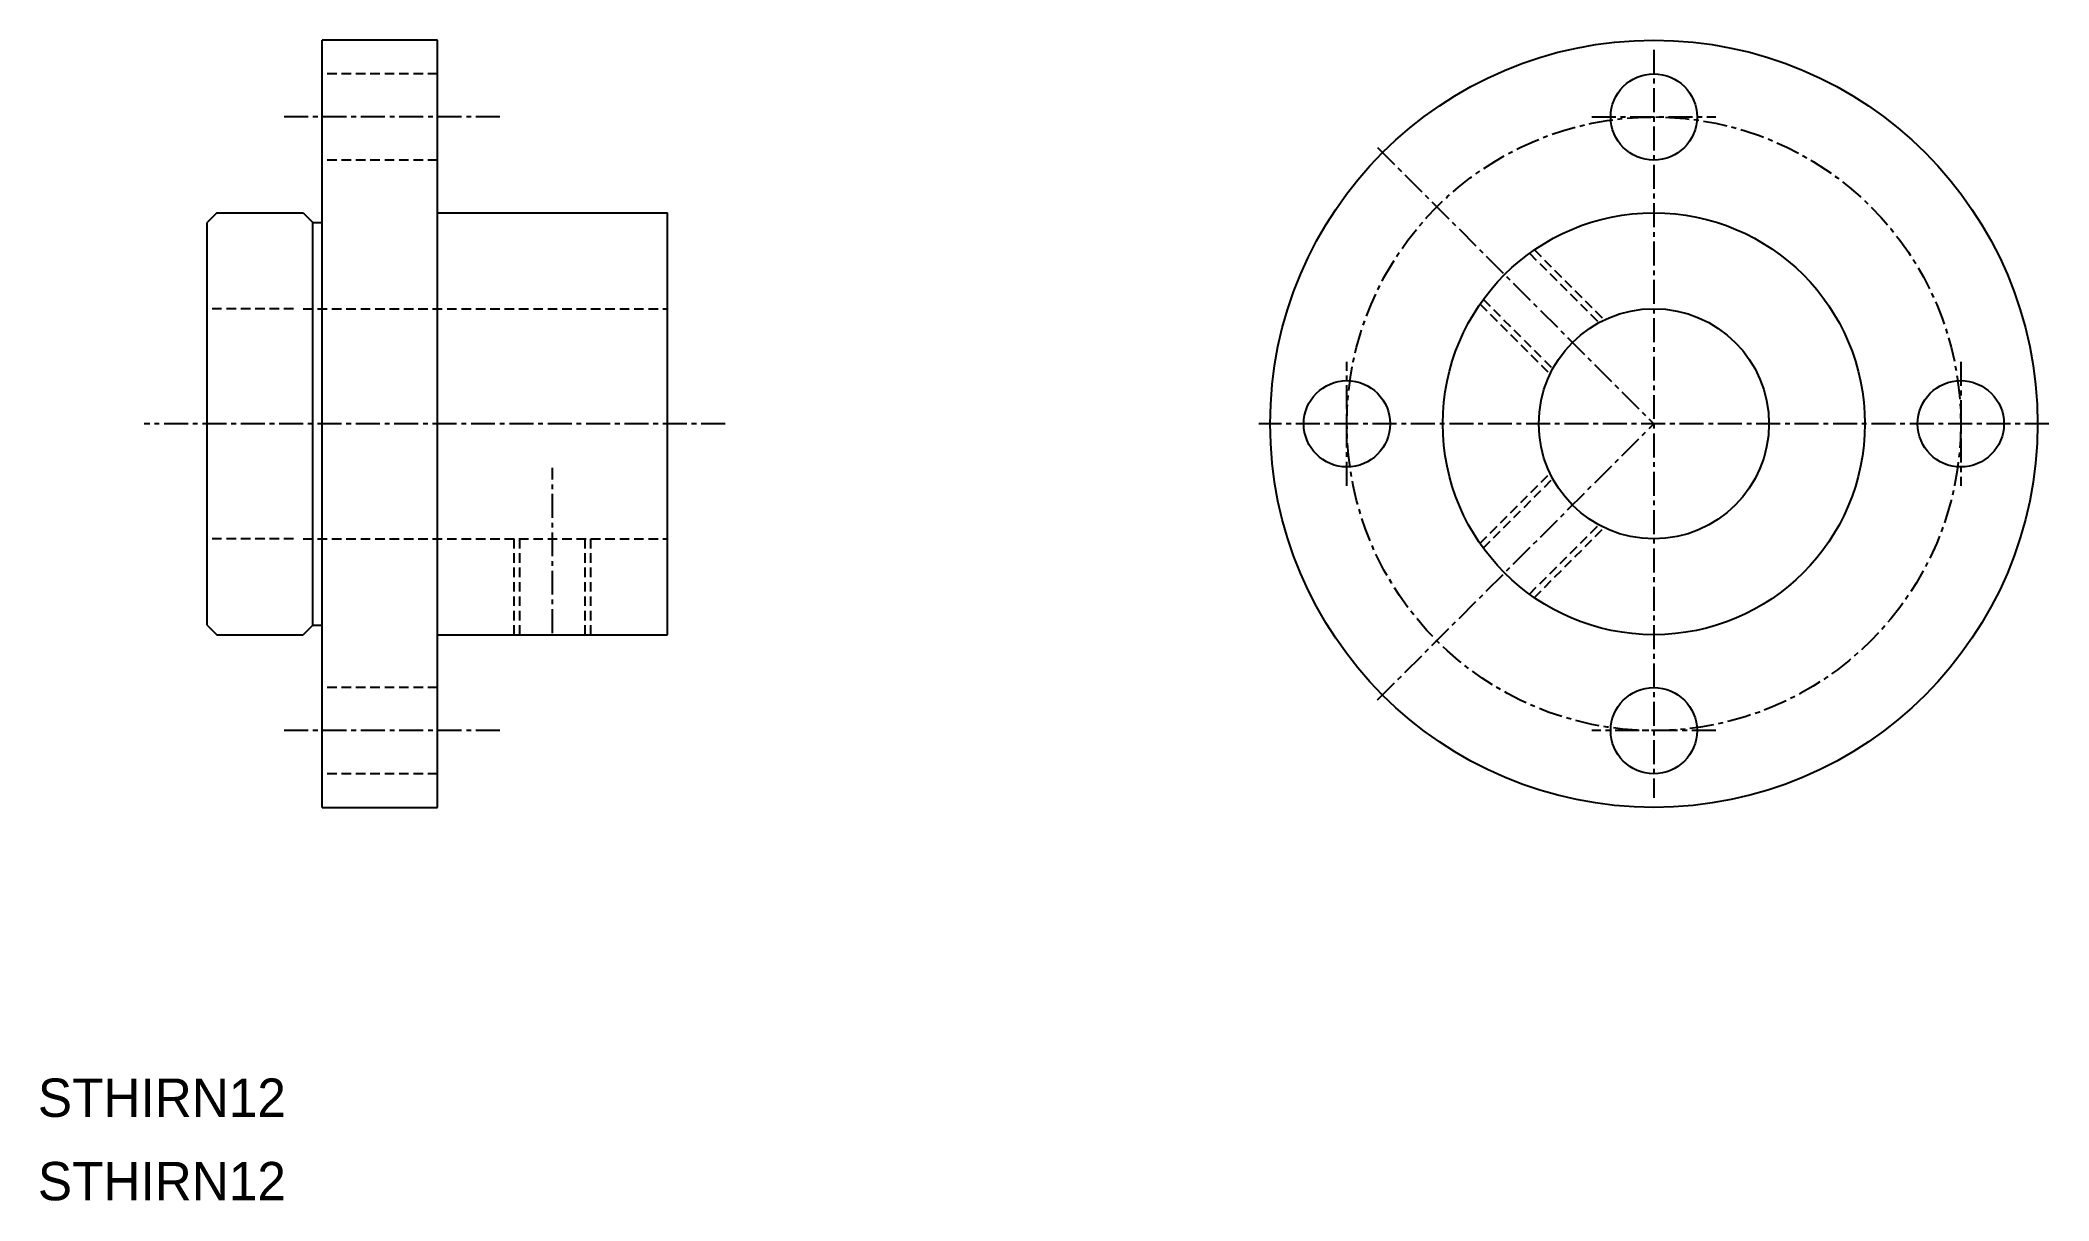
# Model space of a CAD drawing. Extents: x 10 to 115, y 10 to 70.
import ezdxf

# ---------------------------------------------------------------- set-up
doc = ezdxf.new("R2010")
doc.units = 0
doc.linetypes.add('CENTER', pattern=[2, 1.25, -0.25, 0.25, -0.25])
doc.linetypes.add('DASHED', pattern=[0.75, 0.5, -0.25])
doc.layers.get('0').update_dxf_attribs({"linetype": 'CONTINUOUS'})
doc.layers.add('CENTER', color=1, linetype='CENTER')

msp = doc.modelspace()

# ---------------------------------------------------------------- linework, layer by layer
at = {"color": 7, "linetype": 'CONTINUOUS'}
for p, q in [((24.83, 30.49), (24.83, 70.49)), ((30.83, 70.49), (24.83, 70.49)), ((30.83, 30.49), (30.83, 70.49)), ((19.33, 61.49), (18.83, 60.99)), ((18.83, 39.99), (18.83, 60.99)), ((19.33, 61.49), (23.83, 61.49)), ((23.83, 61.49), (24.33, 60.99)), ((24.33, 39.99), (24.33, 60.99)), ((24.33, 60.99), (24.83, 60.99)), ((30.83, 61.49), (42.83, 61.49)), ((42.83, 39.49), (42.83, 61.49)), ((18.83, 39.99), (19.33, 39.49)), ((24.33, 39.99), (23.83, 39.49)), ((24.33, 39.99), (24.83, 39.99)), ((19.33, 39.49), (23.83, 39.49)), ((30.83, 39.49), (42.83, 39.49)), ((24.83, 30.49), (30.83, 30.49))]:
    msp.add_line(p, q, dxfattribs=at)
at = {"color": 3, "linetype": 'DASHED'}
for p, q in [((30.83, 68.74), (24.83, 68.74)), ((30.83, 64.24), (24.83, 64.24)), ((87.76, 59.38), (91.37, 55.77)), ((88.01, 59.56), (91.65, 55.91)), ((85.18, 56.73), (88.83, 53.08)), ((85.35, 56.98), (88.97, 53.36)), ((23.33, 56.49), (18.83, 56.49)), ((23.83, 56.49), (42.83, 56.49)), ((85.18, 44.26), (88.83, 47.91)), ((85.35, 44.01), (88.97, 47.63)), ((87.76, 41.61), (91.37, 45.22)), ((88.01, 41.43), (91.65, 45.08)), ((23.33, 44.49), (18.83, 44.49)), ((23.83, 44.49), (42.83, 44.49)), ((34.83, 39.49), (34.83, 44.49)), ((35.13, 39.49), (35.13, 44.49)), ((38.53, 39.49), (38.53, 44.49)), ((38.83, 39.49), (38.83, 44.49)), ((30.83, 36.74), (24.83, 36.74)), ((30.83, 32.24), (24.83, 32.24))]:
    msp.add_line(p, q, dxfattribs=at)
at = {"color": 7, "linetype": 'CONTINUOUS'}
for centre, radius in [((94.24, 50.49), 20), ((94.24, 66.49), 2.25), ((94.24, 50.49), 11), ((94.24, 50.49), 6), ((78.24, 50.49), 2.25), ((110.24, 50.49), 2.25), ((94.24, 34.49), 2.25)]:
    msp.add_circle(centre, radius, dxfattribs=at)
at = {"layer": 'CENTER', "color": 1, "linetype": 'CENTER'}
for p, q in [((94.24, 69.99), (94.24, 30.99)), ((34.09, 66.49), (22.74, 66.49)), ((91.01, 66.49), (97.47, 66.49)), ((79.84, 64.89), (94.24, 50.49)), ((78.24, 47.26), (78.24, 53.72)), ((110.24, 53.72), (110.24, 47.26)), ((45.83, 50.49), (15.54, 50.49)), ((114.83, 50.49), (73.65, 50.49)), ((79.84, 36.1), (94.24, 50.49)), ((36.83, 39.58), (36.83, 48.19)), ((34.09, 34.49), (22.74, 34.49)), ((97.47, 34.49), (91.01, 34.49))]:
    msp.add_line(p, q, dxfattribs=at)
msp.add_circle((94.24, 50.49), 16, dxfattribs=at)

# ---------------------------------------------------------------- texts
at = {"color": 7, "linetype": 'CONTINUOUS'}
for p in [(10, 14.35), (10, 10)]:
    msp.add_text('STHIRN12', height=2, dxfattribs=at).set_placement(p)

doc.saveas('drawing.dxf')
